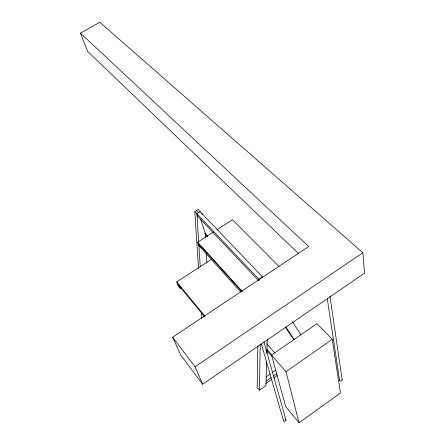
<?xml version="1.0" encoding="UTF-8"?>
<svg xmlns="http://www.w3.org/2000/svg" width="445" height="445" viewBox="0 0 445 445"><rect width="100%" height="100%" fill="white"/><g stroke="black" fill="none" stroke-linecap="round" stroke-linejoin="round"><path stroke-width="0.67" d="M257.816 345.837L257.193 387.506L259.385 390.193L265.932 385.615L266.627 361.351M259.385 390.193L260.23 344.369M266.844 353.725L267.261 339.168M299.023 422.75L340.464 393.002L332.243 339.351L316.99 323.598L271.522 355.049L285.734 406.774L299.023 422.75L286.007 371.703L271.522 355.049M266.06 381.148L271.127 377.61M273.38 376.036L276.757 373.678M265.999 383.39L271.617 379.463M273.864 377.888L277.235 375.53M286.007 371.703L332.243 339.351M266.116 376.893L270.104 374.111M272.385 372.521L275.8 370.14M80.456 33.147L308.702 246.524L172.682 337.204L180.698 355.032L202.647 384.263L364.544 273.147L362.859 252.743L99.802 22.25L80.456 33.147L87.726 51.47L298.517 253.578M202.647 384.263L195.099 366.775L362.859 252.743M259.151 280.428L258.818 279.154L262.378 276.784M211.403 259.324L176.721 281.919L178.345 285.979L180.258 288.304L181.421 287.542M240.723 291.926L198.804 245.54L197.652 242.186L213.333 232.09M216.815 229.848L232.496 219.752L279.048 266.577M198.531 268.43L194.821 211.57L198.097 209.489L262.366 276.79M198.659 241.529L196.912 213.784L200.2 211.692M196.462 210.53L198.559 212.738M194.821 211.57L258.818 279.154M258.528 280.689L197.758 216.331L196.918 213.778M197.652 242.186L242.23 291.353M197.997 243.187L242.058 291.831M266.75 343.74L274.96 353.113M266.983 349.425L271.984 355.171M266.599 350.248L272.04 356.517M176.721 281.919L205.017 316.245M177.488 283.838L204.4 316.529M172.682 337.204L195.099 366.775M204.783 233.297L207.181 236.673M200.651 219.146L205.245 233.258L207.659 236.657M201.385 213.405L202.169 214.546M285.501 327.431L293.984 339.98M285.785 326.897L294.312 339.541M292.61 322.019L300.942 334.84M179.402 286.163L180.258 288.304M200.033 245.44L200.834 247.793M261.354 343.946L283.448 420.62M263.913 341.838L285.963 419.985M327.259 298.612L339.574 380.191M329.968 296.092L342.166 379.841M201.435 312.807L201.796 318.353M198.876 244.995L200.228 266.499M203.287 315.054L203.415 317.135M205.245 233.258L205.473 237.419M206.33 253.383L206.853 263.095M342.066 379.552A1.318 1.157 4.6 0 1 341.621 380.981A1.318 1.157 4.6 0 1 339.941 380.814A1.318 1.157 4.6 0 1 339.796 379.329M285.468 419.179A1.313 1.224 -4.3 0 1 285.824 420.709A1.313 1.224 -4.3 0 1 284.26 421.315A1.313 1.224 -4.3 0 1 283.365 419.991"/></g></svg>
